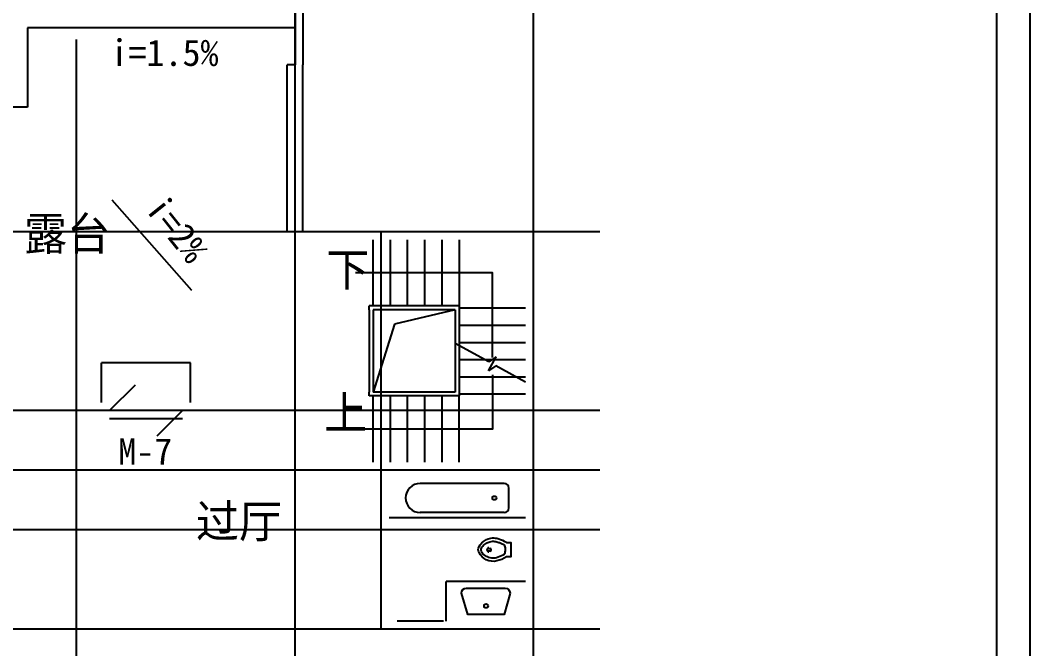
# Model space of a CAD drawing. Header units: metres. Extents: x 338339 to 1133840, y -479113 to 96125.
# Drawn here: x 409936 to 425181, y -203658 to -194167 of the extents above; entities that cross this region are included whole.
import ezdxf

# ---------------------------------------------------------------- set-up
doc = ezdxf.new("R2010")
doc.units = ezdxf.units.M
for name, color, linetype in [('DOTE', 1, 'Continuous'), ('PUB_DIM', 3, 'Continuous'), ('PUB_TEXT', 7, 'Continuous'), ('PUB_TITLE', 4, 'Continuous'), ('STAIR', 2, 'Continuous'), ('ZZ-1', 7, 'Continuous')]:
    doc.layers.add(name, color=color, linetype=linetype)

# ---------------------------------------------------------------- blocks, each defined once
blk = doc.blocks.new('$PLAN$00000379')
for p, q in [((-574.82, 18.03), (-536.01, 18.03)), ((-571.79, 18.03), (-571.79, 18.03)), ((-536.01, -21.97), (-576.12, -21.44))]:
    blk.add_line(p, q)
for points in [[(-285, -110, -0.08), (-434.24, -171.11, -0.17), (-591.86, -152.05, -0.15), (-702.09, -45.51, -0.25), (-702.09, 45.51, -0.14), (-606.56, 144.46, -0.19), (-434.24, 171.11, -0.07), (-319.8, 127.98, 0.01), (-285, 110), (-220, 110), (-220, -110)], [(-306.93, -0.87, -0.07), (-317.35, -63.71, -0.22), (-336.99, -85.07, -0.02), (-436.05, -122.27, -0.16), (-533.25, -122.27, -0.08), (-606.18, -91.93, -0.19), (-665.8, -26.45, -0.25), (-657.73, 38.66, -0.08), (-606.18, 90.19, -0.08), (-556.07, 115.14, -0.09), (-476.99, 125.64, -0.07), (-415.74, 114.27, -0.02), (-371.35, 97.08, 0.02), (-336.99, 83.33, -0.16), (-323.76, 73, -0.17), (-307.53, 11.58)]]:
    blk.add_lwpolyline(points, format="xyb", close=True)
for centre, radius, start, end in [((-548.84, -2.59), 33.16, 100.05, 259.95), ((-536.01, -1.97), 20, 270, 90)]:
    blk.add_arc(centre, radius, start, end)

msp = doc.modelspace()

# ---------------------------------------------------------------- linework, layer by layer
for p, q in [((414086.2, -193881.05), (414086.2, -194841.05)), ((414206.2, -193761.05), (414206.2, -194841.05)), ((410046.2, -194281.05), (410046.2, -195481.05)), ((414086.2, -194281.05), (410046.2, -194281.05)), ((413966.2, -197361.05), (413966.2, -194841.05)), ((414086.2, -194841.05), (413966.2, -194841.05)), ((414206.2, -197361.05), (414206.2, -194841.05)), ((410046.2, -195481.05), (406306.2, -195481.05)), ((415266.2, -198481.05), (415266.2, -197481.05)), ((415526.2, -198481.05), (415526.2, -197481.05)), ((415786.2, -198481.05), (415786.2, -197481.05)), ((416046.2, -198481.05), (416046.2, -197481.05)), ((416306.2, -198481.05), (416306.2, -197481.05)), ((416566.2, -197481.05), (416566.2, -199841.05)), ((415206.2, -198541.05), (415206.2, -198481.05)), ((416566.2, -198481.05), (415206.2, -198481.05)), ((415206.2, -198541.05), (415206.2, -199781.05)), ((416506.2, -198541.05), (415266.2, -198541.05)), ((415266.2, -198541.05), (415266.2, -199781.05)), ((416506.2, -198541.05), (415589, -198754.96)), ((416506.2, -198541.05), (416506.2, -199781.05)), ((416566.2, -198511.05), (417566.2, -198511.05)), ((415589, -198754.96), (415266.2, -199781.05)), ((416566.2, -198771.05), (417566.2, -198771.05)), ((416566.2, -199031.05), (417566.2, -199031.05)), ((411166.2, -199941.05), (411166.2, -199341.05)), ((412506.2, -199341.05), (411166.2, -199341.05)), ((412506.2, -199941.05), (412506.2, -199341.05)), ((416566.2, -199291.05), (417566.2, -199291.05)), ((416566.2, -199551.05), (417566.2, -199551.05)), ((411286.2, -200061.05), (411675.11, -199672.14)), ((415206.2, -199841.05), (415206.2, -199781.05)), ((415266.2, -199841.05), (415206.2, -199841.05)), ((415326.2, -199841.05), (415206.2, -199841.05)), ((416506.2, -199781.05), (415266.2, -199781.05)), ((415266.2, -200841.05), (415266.2, -199841.05)), ((416566.2, -199841.05), (415326.2, -199841.05)), ((416566.2, -199841.05), (415326.2, -199841.05)), ((415526.2, -200841.05), (415526.2, -199841.05)), ((415786.2, -200841.05), (415786.2, -199841.05)), ((416046.2, -200841.05), (416046.2, -199841.05)), ((416306.2, -200841.05), (416306.2, -199841.05)), ((416566.2, -199811.05), (417566.2, -199811.05)), ((416566.2, -200841.05), (416566.2, -199841.05)), ((412386.2, -200061.05), (411997.29, -200449.96)), ((411286.2, -200181.05), (412386.2, -200181.05)), ((417246.2, -201161.05), (415976.2, -201161.05)), ((417316.2, -201531.05), (417316.2, -201231.05)), ((417566.2, -201681.05), (415506.2, -201681.05)), ((417246.2, -201601.05), (415976.2, -201601.05)), ((417566.2, -202641.05), (416366, -202641.05)), ((416366, -203241.05), (416366, -202641.05)), ((416326.2, -203241.05), (415626.2, -203241.05))]:
    msp.add_line(p, q)
for centre in [(417096.2, -201381.05), (416970.38, -203011.17)]:
    msp.add_circle(centre, 30)
for centre, radius, start, end in [((415976.2, -201381.05), 220, 90, 270), ((417246.2, -201231.05), 70, 0, 90), ((417246.2, -201531.05), 70, 270, 0)]:
    msp.add_arc(centre, radius, start, end)
at = {"layer": 'DOTE'}
for p, q in [((414086.2, -209361.05), (414086.2, -193961.05)), ((417686.2, -209361.05), (417686.2, -193961.05)), ((410786.2, -209361.05), (410786.2, -194461.05)), ((418686.2, -197361.05), (403886.2, -197361.05)), ((415386.2, -203361.05), (415386.2, -197361.05)), ((418686.2, -200061.05), (403886.2, -200061.05)), ((418686.2, -200961.05), (403886.2, -200961.05)), ((418686.2, -201861.05), (403886.2, -201861.05)), ((418686.2, -203361.05), (403886.2, -203361.05))]:
    msp.add_line(p, q, dxfattribs=at)
at = {"layer": 'PUB_DIM'}
for points in [[(411317.88, -196879.01), (412525.01, -198241.64)], [(417066.2, -199261.05), (417066.2, -197981.05), (414998.1, -197981.05)], [(417066.2, -199521.05), (417066.2, -200341.05), (414987.95, -200341.05)]]:
    msp.add_lwpolyline(points, dxfattribs=at)
at = {"layer": 'PUB_TITLE'}
for points in [[(383180.9, -218001.81), (383180.9, -188301.81), (425180.9, -188301.81), (425180.9, -218001.81)], [(385680.9, -217501.81), (424680.9, -217501.81), (424680.9, -188801.81), (385680.9, -188801.81)]]:
    msp.add_lwpolyline(points, close=True, dxfattribs=at)
at = {"layer": 'STAIR'}
for p, q in [((417013.68, -199327.63), (416506.2, -199047.33)), ((417008.18, -199461.68), (417124.22, -199251.59)), ((417118.72, -199385.65), (417008.18, -199461.68)), ((417124.22, -199251.59), (417013.68, -199327.63)), ((417566.2, -199632.8), (417118.72, -199385.65))]:
    msp.add_line(p, q, dxfattribs=at)
at = {"layer": 'ZZ-1'}
msp.add_lwpolyline([(417332.9, -202815.81), (417244.78, -203140.85), (416695.99, -203140.85), (416600.3, -202815.81, -0.41), (416674.86, -202741.25), (417258.34, -202741.25, -0.41), (417332.9, -202815.81)], format="xyb", dxfattribs=at)

# ---------------------------------------------------------------- block references
msp.add_blockref('$PLAN$00000379', (417566.2, -202161.05))

# ---------------------------------------------------------------- texts
at = {"layer": 'PUB_TEXT'}
for s, height, p in [('i=1.5%', 400, (411298.82, -194857.84)), ('露台', 500, (409995.48, -197640.54)), ('下', 500, (414557.22, -198181.56)), ('上', 500, (414525.89, -200341.05)), ('M-7', 400, (411416.56, -200878.38)), ('过厅', 500, (412590, -201982.76))]:
    msp.add_text(s, height=height, dxfattribs=at).set_placement(p)
msp.add_text('i=2%', height=400, rotation=308.58, dxfattribs=at).set_placement((411806.51, -197019.01))

doc.saveas('drawing.dxf')
